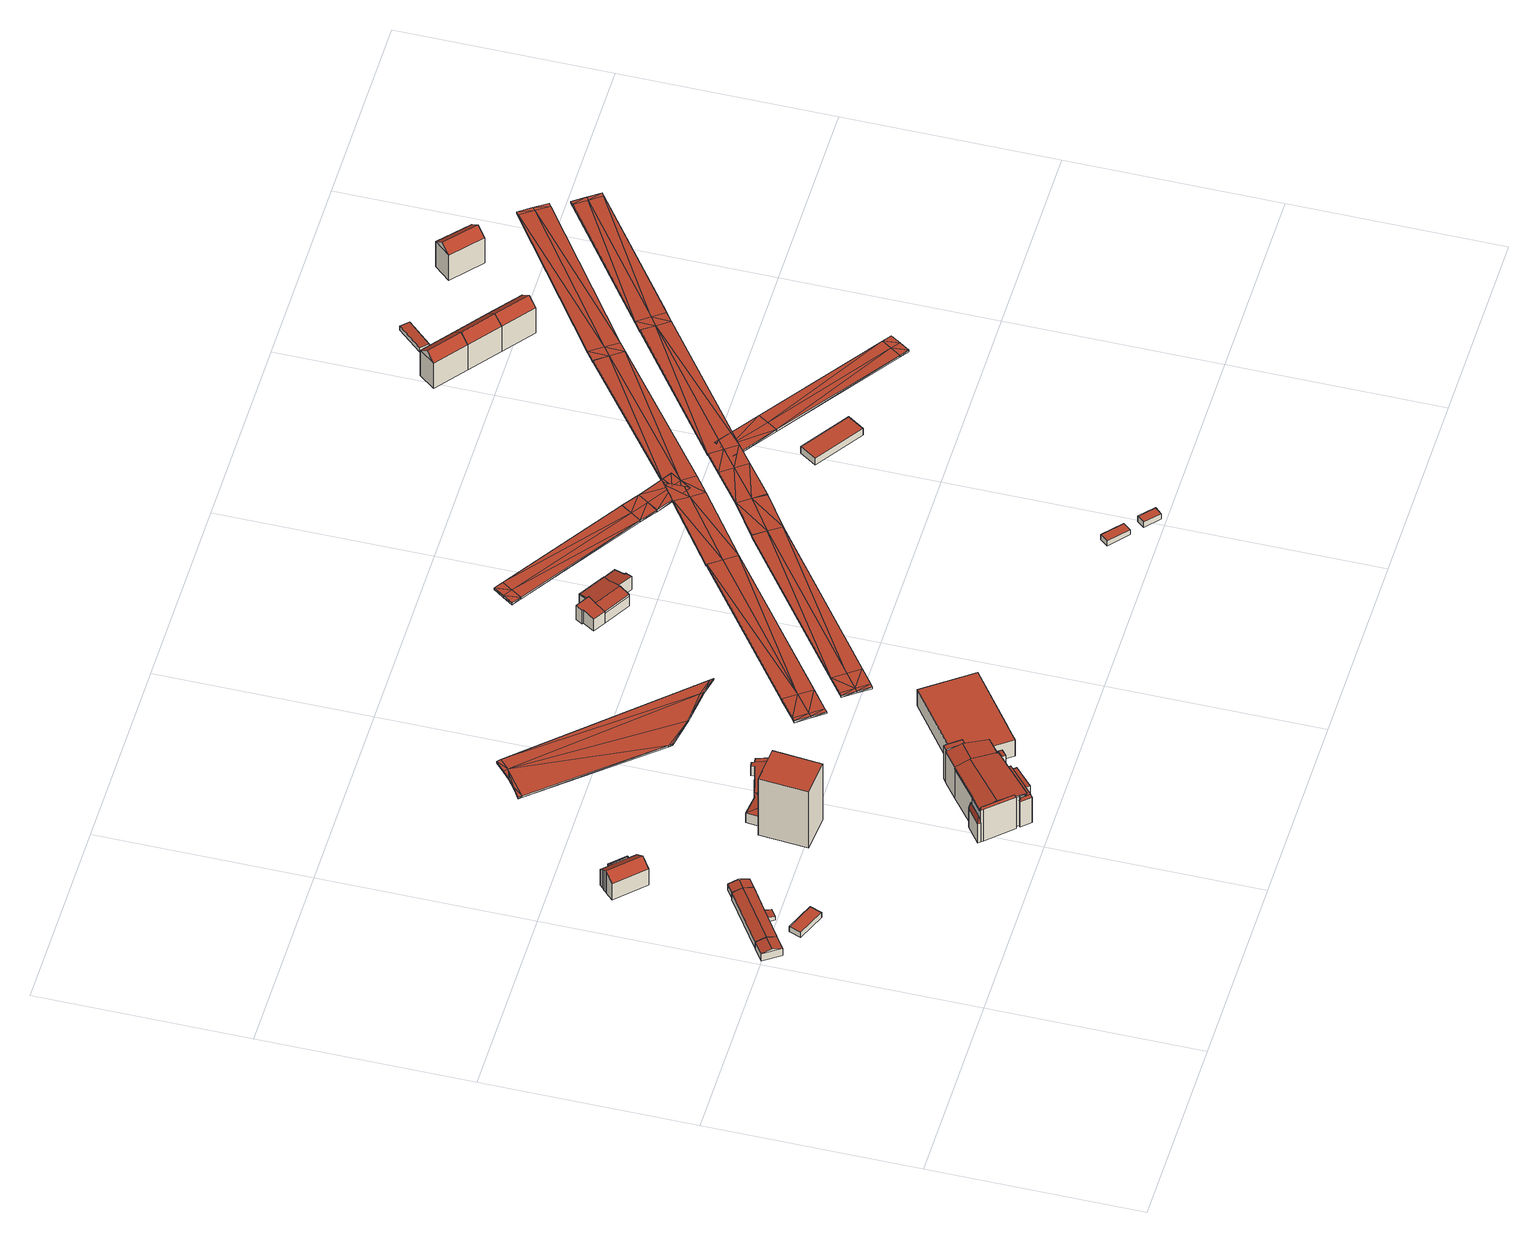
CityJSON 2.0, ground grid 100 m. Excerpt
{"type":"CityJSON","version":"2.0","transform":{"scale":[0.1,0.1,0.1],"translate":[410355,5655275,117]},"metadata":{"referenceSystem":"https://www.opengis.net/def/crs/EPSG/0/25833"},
"CityObjects":{
"building1":{"type":"Building","attributes":{"Dachtyp_tdc":"tdcGableRoof","Gemeindeschluessel":14612000,"Dachneigung":14.64,"QualitaetDacherkennung":82,"Geometrietyp2DReferenz":"3000","measuredHeight":5.59,"function":"31001_9998","roofType":"3100"},"geometry":[{"type":"Solid","lod":"2","boundaries":[[[[0,1,2,3]],[[1,4,5,2]],[[4,6,7,5]],[[6,0,3,7]],[[4,1,8]],[[0,6,9]],[[1,0,9,8]],[[6,4,8,9]],[[3,2,5,7]]]],"semantics":{"surfaces":[{"type":"WallSurface"},{"type":"RoofSurface"},{"type":"GroundSurface"}],"values":[[0,0,0,0,0,0,1,1,2]]}}]},
"building2":{"type":"Building","attributes":{"Dachtyp_tdc":"tdcPolyFlatRoof","Gemeindeschluessel":14612000,"Dachneigung":0,"QualitaetDacherkennung":87,"Geometrietyp2DReferenz":"3000","measuredHeight":3.08,"function":"31001_9998","roofType":"1000"},"geometry":[{"type":"Solid","lod":"2","boundaries":[[[[10,11,12,13]],[[11,14,15,12]],[[14,16,17,15]],[[16,10,13,17]],[[16,14,11,10]],[[13,12,15,17]]]],"semantics":{"surfaces":[{"type":"WallSurface"},{"type":"RoofSurface"},{"type":"GroundSurface"}],"values":[[0,0,0,0,1,2]]}}]},
"building3":{"type":"Building","attributes":{"Dachtyp_tdc":"tdcFreeFormRoof","Gemeindeschluessel":14612000,"Dachneigung":13.07,"QualitaetDacherkennung":86,"Geometrietyp2DReferenz":"3000","measuredHeight":5.37,"function":"31001_9998","roofType":"5000"},"geometry":[{"type":"Solid","lod":"2","boundaries":[[[[6,18,19,20]],[[18,21,22,19]],[[21,23,24,22]],[[23,25,26,24]],[[25,0,27,26]],[[0,6,20,27]],[[28,29,18,6]],[[23,21,29,28,0,25]],[[21,18,29]],[[6,0,28]],[[20,19,22,24,26,27]]]],"semantics":{"surfaces":[{"type":"WallSurface"},{"type":"RoofSurface"},{"type":"GroundSurface"}],"values":[[0,0,0,0,0,0,1,1,0,0,2]]}}]},
"building4":{"type":"Building","attributes":{"Dachtyp_tdc":"tdcPolyFlatRoof","Gemeindeschluessel":14612000,"Dachneigung":9.13,"QualitaetDacherkennung":72,"Geometrietyp2DReferenz":"3000","measuredHeight":2.85,"function":"31001_9998","roofType":"2100"},"geometry":[{"type":"Solid","lod":"2","boundaries":[[[[30,25,31,32]],[[25,23,33,31]],[[23,34,35,33]],[[34,30,32,35]],[[34,23,25,30]],[[32,31,33,35]]]],"semantics":{"surfaces":[{"type":"WallSurface"},{"type":"RoofSurface"},{"type":"GroundSurface"}],"values":[[0,0,0,0,1,2]]}}]},
"building5":{"type":"Building","attributes":{"Dachtyp_tdc":"tdcGableRoof","Gemeindeschluessel":14612000,"Dachneigung":14.94,"QualitaetDacherkennung":82,"Geometrietyp2DReferenz":"3000","measuredHeight":4.56,"function":"31001_9998","roofType":"3100"},"geometry":[{"type":"Solid","lod":"2","boundaries":[[[[18,36,37,38]],[[36,39,40,37]],[[39,41,42,40]],[[41,18,38,42]],[[39,36,43]],[[18,41,44]],[[36,18,44,43]],[[41,39,43,44]],[[38,37,40,42]]]],"semantics":{"surfaces":[{"type":"WallSurface"},{"type":"RoofSurface"},{"type":"GroundSurface"}],"values":[[0,0,0,0,0,0,1,1,2]]}}]},
"building6":{"type":"Building","attributes":{"Gemeindeschluessel":14612000,"Geometrietyp2DReferenz":"3000","function":"31001_9998","roofType":"9999"},"children":["building6-1","building6-2"]},
"building6-1":{"type":"BuildingPart","attributes":{"Dachtyp_tdc":"tdcGableRoof","Dachneigung":35.51,"QualitaetDacherkennung":67,"Geometrietyp2DReferenz":"3000","measuredHeight":13.73,"roofType":"3100"},"parents":["building6"],"geometry":[{"type":"MultiSurface","lod":"2","boundaries":[[[45,46,47,48]],[[46,49,50,47]],[[49,51,52,50]],[[51,53,54,52]],[[53,55,56,54]],[[55,57,58,56]],[[59,60,61,62]],[[60,63,64,61]],[[63,65,66,64]],[[65,67,68,66]],[[67,45,48,68]],[[63,60,59,57,55,53,51,49,46,45]],[[45,67,65,63]],[[48,47,50,52,54,56,58,62,61,64,66,68]]],"semantics":{"surfaces":[{"type":"WallSurface"},{"type":"RoofSurface"},{"type":"GroundSurface"}],"values":[0,0,0,0,0,0,0,0,0,0,0,1,1,2]}}]},
"building6-2":{"type":"BuildingPart","attributes":{"Dachtyp_tdc":"tdcPolyFlatRoof","Dachneigung":30.55,"QualitaetDacherkennung":34,"Geometrietyp2DReferenz":"3000","measuredHeight":10.61,"roofType":"2100"},"parents":["building6"],"geometry":[{"type":"MultiSurface","lod":"2","boundaries":[[[69,70,59,62,71]],[[72,73,56,58,57]],[[73,74,75,56]],[[74,69,71,75]],[[74,73,72,70,69]],[[71,62,58,56,75]]],"semantics":{"surfaces":[{"type":"WallSurface"},{"type":"RoofSurface"},{"type":"GroundSurface"}],"values":[0,0,0,0,1,2]}}]},
"building7":{"type":"Building","attributes":{"name":"Technische Universität Dresden","Gemeindeschluessel":14612000,"Geometrietyp2DReferenz":"3000","function":"31001_3023","roofType":"9999"},"children":["building7-1","building7-2","building7-3","building7-4","building7-5","building7-6","building7-7","building7-8","building7-9"]},
"building7-1":{"type":"BuildingPart","attributes":{"Dachtyp_tdc":"tdcFreeFormRoof","Dachneigung":79.06,"QualitaetDacherkennung":15,"Geometrietyp2DReferenz":"3000","measuredHeight":15.55,"roofType":"5000"},"parents":["building7"],"geometry":[{"type":"MultiSurface","lod":"2","boundaries":[[[76,77,78,79,80,81]],[[80,79,82]],[[81,80,82,83]],[[83,76,81]],[[77,76,83]],[[84,85,86,87,88]],[[82,79,85,84]],[[77,83,88,87]],[[83,82,84,88]]],"semantics":{"surfaces":[{"type":"RoofSurface"},{"type":"WallSurface"},{"type":"GroundSurface"}],"values":[0,0,0,0,1,2,1,1,1]}}]},
"building7-2":{"type":"BuildingPart","attributes":{"Dachtyp_tdc":"tdcPolyFlatRoof","Dachneigung":5.38,"QualitaetDacherkennung":65,"Geometrietyp2DReferenz":"3000","measuredHeight":19.22,"roofType":"2100"},"parents":["building7"],"geometry":[{"type":"MultiSurface","lod":"2","boundaries":[[[89,90,91,92,93,94]],[[95,96,97,98,99,100]],[[96,89,94,97]],[[96,95,90,89]],[[94,93,98,97]]],"semantics":{"surfaces":[{"type":"WallSurface"},{"type":"RoofSurface"},{"type":"GroundSurface"}],"values":[0,0,0,1,2]}}]},
"building7-3":{"type":"BuildingPart","attributes":{"Dachtyp_tdc":"tdcGableRoof","Dachneigung":10.38,"QualitaetDacherkennung":20,"Geometrietyp2DReferenz":"3000","measuredHeight":20.75,"roofType":"3100"},"parents":["building7"],"geometry":[{"type":"MultiSurface","lod":"2","boundaries":[[[101,102,103,104,105,106]],[[107,108,109,110,111,112]],[[102,101,113,114]],[[108,107,114,113,115]],[[106,105,110,109,116]]],"semantics":{"surfaces":[{"type":"WallSurface"},{"type":"RoofSurface"},{"type":"GroundSurface"}],"values":[0,0,1,1,2]}}]},
"building7-4":{"type":"BuildingPart","attributes":{"Dachtyp_tdc":"tdcPolyFlatRoof","Dachneigung":3.46,"QualitaetDacherkennung":37,"Geometrietyp2DReferenz":"3000","measuredHeight":16.51,"roofType":"2100"},"parents":["building7"],"geometry":[{"type":"MultiSurface","lod":"2","boundaries":[[[117,118,119]],[[117,120,121,122,118]],[[123,124,125,126]],[[124,127,128,125]],[[127,129,128]],[[124,123,130,120,117,127]],[[118,122,131,126,125,128]]],"semantics":{"surfaces":[{"type":"WallSurface"},{"type":"RoofSurface"},{"type":"GroundSurface"}],"values":[0,0,0,0,0,1,2]}}]},
"building7-5":{"type":"BuildingPart","attributes":{"Dachtyp_tdc":"tdcPolyFlatRoof","Dachneigung":5.29,"QualitaetDacherkennung":52,"Geometrietyp2DReferenz":"3000","measuredHeight":20.79,"roofType":"2100"},"parents":["building7"],"geometry":[{"type":"MultiSurface","lod":"2","boundaries":[[[132,133,134,116,135]],[[136,137,138,109,108]],[[137,139,140,138]],[[139,132,135,140]],[[139,137,136,115,133,132]],[[135,116,109,138,140]]],"semantics":{"surfaces":[{"type":"WallSurface"},{"type":"RoofSurface"},{"type":"GroundSurface"}],"values":[0,0,0,0,1,2]}}]},
"building7-6":{"type":"BuildingPart","attributes":{"Dachtyp_tdc":"tdcFreeFormRoof","Dachneigung":68.67,"QualitaetDacherkennung":14,"Geometrietyp2DReferenz":"3000","measuredHeight":20.92,"roofType":"5000"},"parents":["building7"],"geometry":[{"type":"MultiSurface","lod":"2","boundaries":[[[141,142,143,144]],[[142,145,77,87,143]],[[146,141,144,147,148,149]],[[150,145,151]],[[145,152,141,153,151]],[[153,141,146]],[[151,153,146,154,155,150]],[[142,152,145]],[[141,152,142]],[[144,143,87,86,147]]],"semantics":{"surfaces":[{"type":"WallSurface"},{"type":"RoofSurface"},{"type":"GroundSurface"}],"values":[0,0,0,1,1,1,1,0,0,2]}}]},
"building7-7":{"type":"BuildingPart","attributes":{"Dachtyp_tdc":"tdcPolyFlatRoof","Dachneigung":5.3,"QualitaetDacherkennung":45,"Geometrietyp2DReferenz":"3000","measuredHeight":15.74,"roofType":"2100"},"parents":["building7"],"geometry":[{"type":"MultiSurface","lod":"2","boundaries":[[[129,156,157,128]],[[156,158,159,157]],[[158,119,118,159]],[[119,158,156,129]],[[128,157,159,118]]],"semantics":{"surfaces":[{"type":"WallSurface"},{"type":"RoofSurface"},{"type":"GroundSurface"}],"values":[0,0,0,1,2]}}]},
"building7-8":{"type":"BuildingPart","attributes":{"Dachtyp_tdc":"tdcFreeFormRoof","Dachneigung":72.69,"QualitaetDacherkennung":30,"Geometrietyp2DReferenz":"3000","measuredHeight":17.44,"roofType":"5000"},"parents":["building7"],"geometry":[{"type":"MultiSurface","lod":"2","boundaries":[[[121,160,161,122]],[[160,162,163,161]],[[162,164,165,163]],[[166,164,162]],[[167,166,162,160]],[[167,160,121]],[[166,167,121,168,164]],[[122,161,163,165,131]]],"semantics":{"surfaces":[{"type":"WallSurface"},{"type":"RoofSurface"},{"type":"GroundSurface"}],"values":[0,0,0,1,1,1,1,2]}}]},
"building7-9":{"type":"BuildingPart","attributes":{"Dachtyp_tdc":"tdcGableRoof","Dachneigung":10.01,"QualitaetDacherkennung":13,"Geometrietyp2DReferenz":"3000","measuredHeight":20.58,"roofType":"3100"},"parents":["building7"],"geometry":[{"type":"MultiSurface","lod":"2","boundaries":[[[169,170,155,171,172,173,112]],[[174,169,112,111]],[[175,170,169,174]],[[176,177,149,148]],[[178,177,176]],[[104,103,100,99]],[[92,91,179,180]],[[180,179,178]],[[93,126,131,165,147,86,85,110,105,98]],[[92,180,123,126,93]],[[176,148,147,165,164]],[[174,111,110,85,79]],[[104,99,98,105]],[[179,91,100,103,181,172,171,154,149,177,178]]],"semantics":{"surfaces":[{"type":"RoofSurface"},{"type":"WallSurface"},{"type":"GroundSurface"}],"values":[0,1,1,1,1,1,1,1,2,1,1,1,1,0]}}]},
"building8":{"type":"Building","attributes":{"Gemeindeschluessel":14612000,"Geometrietyp2DReferenz":"3000","function":"31001_9998","roofType":"9999"},"children":["building8-1","building8-2","building8-3","building8-4"]},
"building8-1":{"type":"BuildingPart","attributes":{"Dachtyp_tdc":"tdcPolyFlatRoof","Dachneigung":4.67,"QualitaetDacherkennung":71,"Geometrietyp2DReferenz":"3000","measuredHeight":6.42,"roofType":"2100"},"parents":["building8"],"geometry":[{"type":"MultiSurface","lod":"2","boundaries":[[[182,183,184,185]],[[182,186,187,183]],[[186,188,189,187]],[[188,190,191,189]],[[192,193,194,195]],[[193,192,196,190,188,186,182,185,197,198,199]],[[184,183,187,189,191,195,194,200]]],"semantics":{"surfaces":[{"type":"WallSurface"},{"type":"RoofSurface"},{"type":"GroundSurface"}],"values":[0,0,0,0,0,1,2]}}]},
"building8-2":{"type":"BuildingPart","attributes":{"Dachtyp_tdc":"tdcFreeFormRoof","Dachneigung":10.03,"QualitaetDacherkennung":20,"Geometrietyp2DReferenz":"3000","measuredHeight":6.55,"roofType":"5000"},"parents":["building8"],"geometry":[{"type":"MultiSurface","lod":"2","boundaries":[[[201,185,184,202]],[[203,204,205,206]],[[204,201,202,205]],[[207,199,208,209]],[[208,197,185,201,204,210,209]],[[204,203,210]],[[203,207,209,210]],[[202,184,200,194,206,205]]],"semantics":{"surfaces":[{"type":"WallSurface"},{"type":"RoofSurface"},{"type":"GroundSurface"}],"values":[0,0,0,1,1,1,1,2]}}]},
"building8-3":{"type":"BuildingPart","attributes":{"Dachtyp_tdc":"tdcPolyFlatRoof","Dachneigung":4.93,"QualitaetDacherkennung":77,"Geometrietyp2DReferenz":"3000","measuredHeight":6.43,"roofType":"2100"},"parents":["building8"],"geometry":[{"type":"MultiSurface","lod":"2","boundaries":[[[211,212,213,214]],[[212,192,195,213]],[[190,211,214,191]],[[190,196,192,212,211]],[[214,213,195,191]]],"semantics":{"surfaces":[{"type":"WallSurface"},{"type":"RoofSurface"},{"type":"GroundSurface"}],"values":[0,0,0,1,2]}}]},
"building8-4":{"type":"BuildingPart","attributes":{"Dachtyp_tdc":"tdcPolyFlatRoof","Dachneigung":0,"QualitaetDacherkennung":41,"Geometrietyp2DReferenz":"3000","measuredHeight":34.92,"roofType":"1000"},"parents":["building8"],"geometry":[{"type":"MultiSurface","lod":"2","boundaries":[[[215,216,217,218]],[[216,219,220,217]],[[219,221,203,206,220]],[[222,194,207]],[[222,215,218,194]],[[222,221,219,216,215]],[[218,217,220,206,194]]],"semantics":{"surfaces":[{"type":"WallSurface"},{"type":"RoofSurface"},{"type":"GroundSurface"}],"values":[0,0,0,0,0,1,2]}}]},
"building9":{"type":"Building","attributes":{"Dachtyp_tdc":"tdcPolyFlatRoof","Gemeindeschluessel":14612000,"Dachneigung":0,"QualitaetDacherkennung":62,"Geometrietyp2DReferenz":"3000","measuredHeight":10.16,"function":"31001_9998","roofType":"1000"},"geometry":[{"type":"Solid","lod":"2","boundaries":[[[[223,224,225,226]],[[224,227,228,225]],[[227,229,230,228]],[[229,231,232,230]],[[231,233,234,232]],[[233,235,236,234]],[[235,223,226,236]],[[235,233,231,229,227,224,223]],[[226,225,228,230,232,234,236]]]],"semantics":{"surfaces":[{"type":"WallSurface"},{"type":"RoofSurface"},{"type":"GroundSurface"}],"values":[[0,0,0,0,0,0,0,1,2]]}}]},
"building10":{"type":"Building","attributes":{"Erfassungsdatum_Objekt":"2021-04-21","BodenHoehe":117.53,"gemHoehe":0,"BauwerkHoehe":1,"Gemeindeschluessel":"14612000","Geometrietyp2DReferenz":"3000","measuredHeight":1,"function":"53001_1800"},"geometry":[{"type":"MultiSurface","lod":"2","boundaries":[[[237,238,239]],[[239,238,240]],[[238,241,240]],[[240,241,242]],[[241,243,242]],[[242,243,244]],[[245,238,237]],[[246,247,248]],[[248,249,238]],[[248,238,246]],[[246,238,245]],[[238,249,250]],[[238,250,241]],[[250,249,251]],[[243,241,250]],[[245,252,253]],[[237,239,254]],[[237,254,252]],[[239,240,255]],[[239,255,254]],[[240,242,256]],[[240,256,255]],[[242,244,257]],[[242,257,256]],[[244,243,258]],[[244,258,257]],[[243,250,259]],[[243,259,258]],[[250,251,260]],[[250,260,259]],[[251,249,261]],[[251,261,260]],[[249,248,262]],[[249,262,261]],[[248,247,263]],[[248,263,262]],[[247,246,264]],[[247,264,263]],[[246,245,253]],[[246,253,264]],[[245,237,252]],[[254,265,252]],[[255,265,254]],[[255,266,265]],[[256,266,255]],[[256,258,266]],[[257,258,256]],[[252,265,253]],[[262,263,264]],[[265,261,262]],[[264,265,262]],[[253,265,264]],[[259,261,265]],[[266,259,265]],[[260,261,259]],[[259,266,258]]],"semantics":{"surfaces":[{"type":"RoofSurface"},{"type":"WallSurface"},{"type":"GroundSurface"}],"values":[0,0,0,0,0,0,0,0,0,0,0,0,0,0,0,1,1,1,1,1,1,1,1,1,1,1,1,1,1,1,1,1,1,1,1,1,1,1,1,1,1,2,2,2,2,2,2,2,2,2,2,2,2,2,2,2]}}]},
"building11":{"type":"Building","attributes":{"Gemeindeschluessel":14612000,"Geometrietyp2DReferenz":"3000","function":"31001_2000","roofType":"9999"},"children":["building11-1","building11-2","building11-3"]},
"building11-1":{"type":"BuildingPart","attributes":{"Dachtyp_tdc":"tdcPolyFlatRoof","Dachneigung":15.45,"QualitaetDacherkennung":54,"Geometrietyp2DReferenz":"3000","measuredHeight":8.23,"roofType":"2100"},"parents":["building11"],"geometry":[{"type":"MultiSurface","lod":"2","boundaries":[[[267,268,269,270]],[[268,271,272,269]],[[271,273,274,272]],[[273,275,276,274]],[[275,277,278,279,280,276]],[[277,275,273,271,268,267,281,282]],[[270,269,272,274,276,280]]],"semantics":{"surfaces":[{"type":"WallSurface"},{"type":"RoofSurface"},{"type":"GroundSurface"}],"values":[0,0,0,0,0,1,2]}}]},
"building11-2":{"type":"BuildingPart","attributes":{"Dachtyp_tdc":"tdcGableRoof","Dachneigung":12.56,"QualitaetDacherkennung":64,"Geometrietyp2DReferenz":"3000","measuredHeight":8.09,"roofType":"3100"},"parents":["building11"],"geometry":[{"type":"MultiSurface","lod":"2","boundaries":[[[279,278,283,284,285]],[[286,287,288]],[[270,280,289,290,291,292]],[[279,285,289,280]],[[285,293,290,289]],[[286,288,292,291]],[[288,294,267,270,292]],[[288,287,295,296,283,278,282,294]],[[284,283,296,297,298]],[[285,284,298,293]]],"semantics":{"surfaces":[{"type":"WallSurface"},{"type":"GroundSurface"},{"type":"RoofSurface"}],"values":[0,0,1,0,0,0,0,2,2,0]}}]},
"building11-3":{"type":"BuildingPart","attributes":{"Dachtyp_tdc":"tdcPolyFlatRoof","Dachneigung":9.15,"QualitaetDacherkennung":64,"Geometrietyp2DReferenz":"3000","measuredHeight":8.69,"roofType":"2100"},"parents":["building11"],"geometry":[{"type":"MultiSurface","lod":"2","boundaries":[[[299,300,290,293,298]],[[299,301,302,300]],[[301,303,304,302]],[[303,305,306,304]],[[305,307,287,286,291,306]],[[307,305,303,301,299,298,297,295]],[[290,300,302,304,306,291]]],"semantics":{"surfaces":[{"type":"WallSurface"},{"type":"RoofSurface"},{"type":"GroundSurface"}],"values":[0,0,0,0,0,1,2]}}]},
"building12":{"type":"Building","attributes":{"Dachtyp_tdc":"tdcPolyFlatRoof","Gemeindeschluessel":14612000,"Dachneigung":0,"QualitaetDacherkennung":87,"Geometrietyp2DReferenz":"3000","measuredHeight":2.93,"function":"31001_9998","roofType":"1000"},"geometry":[{"type":"Solid","lod":"2","boundaries":[[[[308,309,310,311]],[[309,312,313,310]],[[312,314,315,313]],[[314,308,311,315]],[[314,312,309,308]],[[311,310,313,315]]]],"semantics":{"surfaces":[{"type":"WallSurface"},{"type":"RoofSurface"},{"type":"GroundSurface"}],"values":[[0,0,0,0,1,2]]}}]},
"building13":{"type":"Building","attributes":{"Erfassungsdatum_Objekt":"2021-04-21","BodenHoehe":120.6,"gemHoehe":0,"BauwerkHoehe":1,"Breite":12,"Gemeindeschluessel":"14612000","Geometrietyp2DReferenz":"3000","measuredHeight":1,"function":"53001_1800"},"geometry":[{"type":"MultiSurface","lod":"2","boundaries":[[[316,317,318]],[[318,317,319]],[[317,320,319]],[[319,320,321]],[[321,320,322]],[[320,323,324]],[[320,324,325]],[[320,325,322]],[[323,326,324]],[[324,326,327]],[[326,328,329]],[[326,329,327]],[[330,331,316]],[[316,331,317]],[[331,332,317]],[[317,332,320]],[[332,333,323]],[[332,323,320]],[[323,333,334]],[[334,335,323]],[[323,335,326]],[[326,335,336]],[[336,337,328]],[[336,328,326]],[[316,318,338]],[[316,338,339]],[[318,319,340]],[[318,340,338]],[[319,321,341]],[[319,341,340]],[[321,322,342]],[[321,342,341]],[[322,325,343]],[[322,343,342]],[[325,324,344]],[[325,344,343]],[[324,327,345]],[[324,345,344]],[[327,329,346]],[[327,346,345]],[[329,328,347]],[[329,347,346]],[[328,337,348]],[[328,348,347]],[[337,336,349]],[[337,349,348]],[[336,335,350]],[[336,350,349]],[[335,334,351]],[[335,351,350]],[[334,333,352]],[[334,352,351]],[[333,332,353]],[[333,353,352]],[[332,331,354]],[[332,354,353]],[[331,330,355]],[[331,355,354]],[[330,316,339]],[[330,339,355]],[[338,356,339]],[[340,356,338]],[[340,357,356]],[[341,357,340]],[[342,357,341]],[[344,358,357]],[[343,344,357]],[[342,343,357]],[[344,359,358]],[[345,359,344]],[[346,347,359]],[[345,346,359]],[[339,354,355]],[[356,354,339]],[[356,353,354]],[[357,353,356]],[[358,352,353]],[[357,358,353]],[[351,352,358]],[[358,350,351]],[[359,350,358]],[[349,350,359]],[[347,348,349]],[[359,347,349]]],"semantics":{"surfaces":[{"type":"RoofSurface"},{"type":"WallSurface"},{"type":"GroundSurface"}],"values":[0,0,0,0,0,0,0,0,0,0,0,0,0,0,0,0,0,0,0,0,0,0,0,0,1,1,1,1,1,1,1,1,1,1,1,1,1,1,1,1,1,1,1,1,1,1,1,1,1,1,1,1,1,1,1,1,1,1,1,1,2,2,2,2,2,2,2,2,2,2,2,2,2,2,2,2,2,2,2,2,2,2,2,2]}}]},
"building14":{"type":"Building","attributes":{"Dachtyp_tdc":"tdcPolyFlatRoof","Gemeindeschluessel":14612000,"Dachneigung":0,"QualitaetDacherkennung":83,"Geometrietyp2DReferenz":"3000","measuredHeight":3.2,"function":"31001_9998","roofType":"1000"},"geometry":[{"type":"Solid","lod":"2","boundaries":[[[[360,361,362,363]],[[361,364,365,362]],[[364,366,367,365]],[[366,360,363,367]],[[366,364,361,360]],[[363,362,365,367]]]],"semantics":{"surfaces":[{"type":"WallSurface"},{"type":"RoofSurface"},{"type":"GroundSurface"}],"values":[[0,0,0,0,1,2]]}}]},
"building15":{"type":"Building","attributes":{"Erfassungsdatum_Objekt":"2021-04-21","BodenHoehe":119.46,"gemHoehe":0,"BauwerkHoehe":1,"Breite":15,"Gemeindeschluessel":"14612000","Geometrietyp2DReferenz":"3000","measuredHeight":1,"function":"53001_1800"},"geometry":[{"type":"MultiSurface","lod":"2","boundaries":[[[368,369,370]],[[368,370,371]],[[371,370,372]],[[371,372,373]],[[373,372,374]],[[374,372,375]],[[375,372,376]],[[375,376,377]],[[377,376,378]],[[378,376,379]],[[378,379,380]],[[380,379,328]],[[380,328,381]],[[380,381,382]],[[382,381,383]],[[383,381,384]],[[384,381,385]],[[385,381,386]],[[385,386,387]],[[387,386,388]],[[388,386,389]],[[388,389,390]],[[390,389,391]],[[369,392,393]],[[369,393,370]],[[370,393,394]],[[370,394,372]],[[372,394,395]],[[372,395,376]],[[376,395,379]],[[379,395,396]],[[379,396,397]],[[379,397,328]],[[328,397,398]],[[328,398,399]],[[328,399,400]],[[328,400,401]],[[328,401,381]],[[381,401,386]],[[386,401,402]],[[386,402,389]],[[389,402,403]],[[389,403,391]],[[391,403,404]],[[369,368,405]],[[369,405,406]],[[368,371,407]],[[368,407,405]],[[371,373,408]],[[371,408,407]],[[373,409,408]],[[374,375,410]],[[374,410,409]],[[375,377,411]],[[375,411,410]],[[377,378,412]],[[377,412,411]],[[378,380,413]],[[378,413,412]],[[380,382,414]],[[380,414,413]],[[382,383,415]],[[382,415,414]],[[383,384,416]],[[373,374,409]],[[383,416,415]],[[384,385,417]],[[384,417,416]],[[385,387,418]],[[385,418,417]],[[387,388,419]],[[387,419,418]],[[388,390,420]],[[388,420,419]],[[390,391,421]],[[390,421,420]],[[391,404,422]],[[391,422,421]],[[404,403,423]],[[404,423,422]],[[403,402,424]],[[403,424,423]],[[402,401,425]],[[402,425,424]],[[401,400,426]],[[401,426,425]],[[400,399,427]],[[400,427,426]],[[399,398,428]],[[399,428,427]],[[398,397,429]],[[398,429,428]],[[397,396,430]],[[397,430,429]],[[396,395,431]],[[396,431,430]],[[395,394,432]],[[395,432,431]],[[394,393,433]],[[394,433,432]],[[393,392,434]],[[393,434,433]],[[392,369,406]],[[392,406,434]],[[435,406,405]],[[407,435,405]],[[436,435,407]],[[408,436,407]],[[409,436,408]],[[410,436,409]],[[437,436,410]],[[411,437,410]],[[412,437,411]],[[438,437,412]],[[413,438,412]],[[347,438,413]],[[439,347,413]],[[414,439,413]],[[415,439,414]],[[416,439,415]],[[417,439,416]],[[440,439,417]],[[418,440,417]],[[419,440,418]],[[441,440,419]],[[420,441,419]],[[421,441,420]],[[433,434,406]],[[435,433,406]],[[432,433,435]],[[436,432,435]],[[431,432,436]],[[437,431,436]],[[438,431,437]],[[430,431,438]],[[429,430,438]],[[347,429,438]],[[428,429,347]],[[427,428,347]],[[426,427,347]],[[425,426,347]],[[439,425,347]],[[440,425,439]],[[424,425,440]],[[441,424,440]],[[423,424,441]],[[421,423,441]],[[422,423,421]]],"semantics":{"surfaces":[{"type":"RoofSurface"},{"type":"WallSurface"},{"type":"GroundSurface"}],"values":[0,0,0,0,0,0,0,0,0,0,0,0,0,0,0,0,0,0,0,0,0,0,0,0,0,0,0,0,0,0,0,0,0,0,0,0,0,0,0,0,0,0,0,0,1,1,1,1,1,1,1,1,1,1,1,1,1,1,1,1,1,1,1,1,1,1,1,1,1,1,1,1,1,1,1,1,1,1,1,1,1,1,1,1,1,1,1,1,1,1,1,1,1,1,1,1,1,1,1,1,1,1,1,1,2,2,2,2,2,2,2,2,2,2,2,2,2,2,2,2,2,2,2,2,2,2,2,2,2,2,2,2,2,2,2,2,2,2,2,2,2,2,2,2,2,2,2,2]}}]},
"building16":{"type":"Building","attributes":{"Erfassungsdatum_Objekt":"2021-04-21","BodenHoehe":119.46,"gemHoehe":0,"BauwerkHoehe":1,"Breite":14.5,"Gemeindeschluessel":"14612000","Geometrietyp2DReferenz":"3000","measuredHeight":1,"function":"53001_1800"},"geometry":[{"type":"MultiSurface","lod":"2","boundaries":[[[442,443,444]],[[442,444,445]],[[445,444,446]],[[446,444,447]],[[446,447,448]],[[446,448,449]],[[449,448,450]],[[450,448,451]],[[451,448,452]],[[452,448,453]],[[452,453,454]],[[452,454,455]],[[455,454,456]],[[455,456,457]],[[457,456,458]],[[458,456,459]],[[458,459,460]],[[460,459,461]],[[461,459,462]],[[462,459,463]],[[462,463,464]],[[462,464,465]],[[465,464,466]],[[465,466,467]],[[443,468,469]],[[443,469,444]],[[444,469,470]],[[444,470,447]],[[447,470,471]],[[447,471,448]],[[448,471,453]],[[453,471,472]],[[453,472,473]],[[453,473,474]],[[453,474,475]],[[453,475,454]],[[454,475,476]],[[454,476,456]],[[456,476,459]],[[459,476,477]],[[459,477,463]],[[463,477,478]],[[463,478,479]],[[463,479,464]],[[464,479,480]],[[464,480,466]],[[443,442,481]],[[443,481,482]],[[442,445,483]],[[442,483,481]],[[445,446,484]],[[445,484,483]],[[446,449,485]],[[446,485,484]],[[449,450,486]],[[450,451,487]],[[450,487,486]],[[451,452,488]],[[451,488,487]],[[452,455,489]],[[452,489,488]],[[455,457,490]],[[455,490,489]],[[457,458,491]],[[457,491,490]],[[458,460,492]],[[458,492,491]],[[460,461,493]],[[460,493,492]],[[461,462,494]],[[461,494,493]],[[462,465,495]],[[449,486,485]],[[462,495,494]],[[465,467,496]],[[465,496,495]],[[467,466,497]],[[467,497,496]],[[466,480,498]],[[466,498,497]],[[480,479,499]],[[480,499,498]],[[479,478,500]],[[479,500,499]],[[478,477,501]],[[478,501,500]],[[477,476,502]],[[477,502,501]],[[476,475,503]],[[476,503,502]],[[475,474,504]],[[475,504,503]],[[474,473,505]],[[474,505,504]],[[473,472,506]],[[473,506,505]],[[472,471,507]],[[472,507,506]],[[471,470,508]],[[471,508,507]],[[470,469,509]],[[470,509,508]],[[469,468,510]],[[469,510,509]],[[468,443,482]],[[468,482,510]],[[487,511,486]],[[488,511,487]],[[512,511,488]],[[513,512,488]],[[489,513,488]],[[514,513,489]],[[490,514,489]],[[491,514,490]],[[515,514,491]],[[492,515,491]],[[493,515,492]],[[494,515,493]],[[516,515,494]],[[517,516,494]],[[495,517,494]],[[497,517,495]],[[496,497,495]],[[509,510,482]],[[518,509,482]],[[508,509,518]],[[519,508,518]],[[507,508,519]],[[511,507,519]],[[512,507,511]],[[506,507,512]],[[505,506,512]],[[504,505,512]],[[503,504,512]],[[513,503,512]],[[502,503,513]],[[514,502,513]],[[515,502,514]],[[501,502,515]],[[516,501,515]],[[500,501,516]],[[499,500,516]],[[517,499,516]],[[498,499,517]],[[497,498,517]],[[518,482,481]],[[483,518,481]],[[484,518,483]],[[519,518,484]],[[511,519,484]],[[485,511,484]],[[486,511,485]]],"semantics":{"surfaces":[{"type":"RoofSurface"},{"type":"WallSurface"},{"type":"GroundSurface"}],"values":[0,0,0,0,0,0,0,0,0,0,0,0,0,0,0,0,0,0,0,0,0,0,0,0,0,0,0,0,0,0,0,0,0,0,0,0,0,0,0,0,0,0,0,0,0,0,1,1,1,1,1,1,1,1,1,1,1,1,1,1,1,1,1,1,1,1,1,1,1,1,1,1,1,1,1,1,1,1,1,1,1,1,1,1,1,1,1,1,1,1,1,1,1,1,1,1,1,1,1,1,1,1,1,1,1,1,2,2,2,2,2,2,2,2,2,2,2,2,2,2,2,2,2,2,2,2,2,2,2,2,2,2,2,2,2,2,2,2,2,2,2,2,2,2,2,2,2,2,2,2,2,2]}}]},
"building17":{"type":"Building","attributes":{"Dachtyp_tdc":"tdcPolyFlatRoof","Gemeindeschluessel":14612000,"Dachneigung":0,"QualitaetDacherkennung":93,"Geometrietyp2DReferenz":"3000","measuredHeight":4.09,"function":"31001_9998","roofType":"1000"},"geometry":[{"type":"Solid","lod":"2","boundaries":[[[[520,521,522,523]],[[521,524,525,522]],[[524,526,527,525]],[[526,520,523,527]],[[526,524,521,520]],[[523,522,525,527]]]],"semantics":{"surfaces":[{"type":"WallSurface"},{"type":"RoofSurface"},{"type":"GroundSurface"}],"values":[[0,0,0,0,1,2]]}}]},
"building18":{"type":"Building","attributes":{"Erfassungsdatum_Objekt":"2021-04-21","BodenHoehe":120.4,"gemHoehe":0,"BauwerkHoehe":1,"Breite":11.5,"Gemeindeschluessel":"14612000","Geometrietyp2DReferenz":"3000","measuredHeight":1,"function":"53001_1800"},"geometry":[{"type":"MultiSurface","lod":"2","boundaries":[[[528,529,530]],[[530,529,531]],[[532,528,530]],[[532,530,533]],[[534,532,535]],[[535,532,533]],[[536,534,456]],[[456,534,535]],[[530,531,537]],[[537,531,538]],[[533,530,537]],[[533,537,539]],[[535,533,539]],[[535,539,540]],[[456,535,541]],[[541,535,540]],[[538,542,543]],[[531,529,544]],[[531,544,542]],[[529,528,545]],[[529,545,544]],[[528,532,546]],[[528,546,545]],[[532,534,547]],[[532,547,546]],[[534,536,548]],[[534,548,547]],[[536,514,548]],[[456,541,549]],[[456,549,514]],[[541,540,550]],[[541,550,549]],[[540,539,551]],[[540,551,550]],[[539,537,552]],[[539,552,551]],[[537,538,543]],[[537,543,552]],[[538,531,542]],[[536,456,514]],[[553,544,545]],[[542,544,553]],[[553,545,546]],[[554,553,546]],[[555,546,547]],[[554,546,555]],[[514,547,548]],[[555,547,514]],[[552,542,553]],[[543,542,552]],[[552,553,554]],[[551,552,554]],[[551,554,555]],[[550,551,555]],[[549,555,514]],[[550,555,549]]],"semantics":{"surfaces":[{"type":"RoofSurface"},{"type":"WallSurface"},{"type":"GroundSurface"}],"values":[0,0,0,0,0,0,0,0,0,0,0,0,0,0,0,0,1,1,1,1,1,1,1,1,1,1,1,1,1,1,1,1,1,1,1,1,1,1,1,1,2,2,2,2,2,2,2,2,2,2,2,2,2,2,2,2]}}]},
"building19":{"type":"Building","attributes":{"Dachtyp_tdc":"tdcGableRoof","Gemeindeschluessel":14612000,"Dachneigung":37.17,"QualitaetDacherkennung":77,"Geometrietyp2DReferenz":"3000","measuredHeight":19.49,"function":"31001_9998","roofType":"3100"},"geometry":[{"type":"Solid","lod":"2","boundaries":[[[[556,557,558,559]],[[557,560,561,558]],[[560,562,563,561]],[[562,556,559,563]],[[560,557,564]],[[556,562,565]],[[557,556,565,564]],[[562,560,564,565]],[[559,558,561,563]]]],"semantics":{"surfaces":[{"type":"WallSurface"},{"type":"RoofSurface"},{"type":"GroundSurface"}],"values":[[0,0,0,0,0,0,1,1,2]]}}]},
"building20":{"type":"Building","attributes":{"Dachtyp_tdc":"tdcGableRoof","Gemeindeschluessel":14612000,"Dachneigung":37.64,"QualitaetDacherkennung":75,"Geometrietyp2DReferenz":"3000","measuredHeight":19.51,"function":"31001_9998","roofType":"3100"},"geometry":[{"type":"Solid","lod":"2","boundaries":[[[[562,566,567,563]],[[566,568,569,567]],[[568,556,559,569]],[[556,562,563,559]],[[568,566,570]],[[562,556,565]],[[566,562,565,570]],[[556,568,570,565]],[[563,567,569,559]]]],"semantics":{"surfaces":[{"type":"WallSurface"},{"type":"RoofSurface"},{"type":"GroundSurface"}],"values":[[0,0,0,0,0,0,1,1,2]]}}]},
"building21":{"type":"Building","attributes":{"Dachtyp_tdc":"tdcPolyFlatRoof","Gemeindeschluessel":14612000,"Dachneigung":2.93,"QualitaetDacherkennung":71,"Geometrietyp2DReferenz":"3000","measuredHeight":2.4,"function":"31001_2463","roofType":"2100"},"geometry":[{"type":"Solid","lod":"2","boundaries":[[[[571,572,573,574]],[[572,575,576,573]],[[575,577,578,576]],[[577,571,574,578]],[[577,575,572,571]],[[574,573,576,578]]]],"semantics":{"surfaces":[{"type":"WallSurface"},{"type":"RoofSurface"},{"type":"GroundSurface"}],"values":[[0,0,0,0,1,2]]}}]},
"building22":{"type":"Building","attributes":{"Dachtyp_tdc":"tdcGableRoof","Gemeindeschluessel":14612000,"Dachneigung":37.49,"QualitaetDacherkennung":73,"Geometrietyp2DReferenz":"3000","measuredHeight":19.52,"function":"31001_9998","roofType":"3100"},"geometry":[{"type":"Solid","lod":"2","boundaries":[[[[579,568,569,580]],[[568,566,567,569]],[[566,581,582,567]],[[581,579,580,582]],[[566,568,570]],[[579,581,583]],[[568,579,583,570]],[[581,566,570,583]],[[580,569,567,582]]]],"semantics":{"surfaces":[{"type":"WallSurface"},{"type":"RoofSurface"},{"type":"GroundSurface"}],"values":[[0,0,0,0,0,0,1,1,2]]}}]},
"building23":{"type":"Building","attributes":{"Dachtyp_tdc":"tdcGableRoof","Gemeindeschluessel":14612000,"Dachneigung":37.47,"QualitaetDacherkennung":71,"Geometrietyp2DReferenz":"3000","measuredHeight":19.48,"function":"31001_9998","roofType":"3100"},"geometry":[{"type":"Solid","lod":"2","boundaries":[[[[584,585,586,587]],[[585,588,589,586]],[[588,590,591,589]],[[590,584,587,591]],[[588,585,592]],[[584,590,593]],[[585,584,593,592]],[[590,588,592,593]],[[587,586,589,591]]]],"semantics":{"surfaces":[{"type":"WallSurface"},{"type":"RoofSurface"},{"type":"GroundSurface"}],"values":[[0,0,0,0,0,0,1,1,2]]}}]}
},
"vertices":[
[123,961,72],[59,918,72],[59,918,28],[123,961,28],[4,999,71],[4,999,28],[68,1042,71],[68,1042,28],[32,958,84],[96,1001,84],
[324,866,82],[302,809,82],[302,809,51],[324,866,51],[162,864,82],[162,864,51],[184,921,82],[184,921,51],
[327,1218,71],[327,1218,29],[68,1042,29],[383,1134,71],[383,1134,29],[262,1054,71],[262,1054,29],[224,1028,71],[224,1028,29],[123,961,29],[96,1001,83],[355,1176,83],
[243,1000,65],[224,1028,42],[243,1000,42],[262,1054,42],[281,1026,65],[281,1026,42],
[372,1248,71],[372,1248,38],[327,1218,38],[428,1165,70],[428,1165,38],[383,1134,70],[383,1134,38],[400,1207,84],[355,1176,84],
[235,1754,153],[236,1755,152],[236,1755,16],[235,1754,16],[247,1766,141],[247,1766,16],[259,1778,129],[259,1778,16],[273,1791,115],[273,1791,16],[302,1762,115],[302,1762,16],[302,1761,115],[302,1761,16],[371,1692,115],[400,1662,115],[400,1662,16],[371,1692,16],[362,1625,153],[362,1625,16],[327,1590,117],[327,1590,16],[200,1719,117],[200,1719,16],
[378,1700,116],[371,1692,122],[378,1700,16],[302,1761,122],[302,1762,122],[310,1769,116],[310,1769,16],
[879,251,213],[879,251,212],[888,258,212],[960,315,212],[950,316,250],[880,261,250],[951,326,212],[869,262,212],[951,326,95],[960,315,95],[888,258,95],[879,251,95],[869,262,95],
[1232,235,285],[1220,248,287],[1220,248,276],[1220,248,275],[1220,248,95],[1232,235,95],[1246,273,287],[1259,259,285],[1259,259,95],[1246,273,95],[1246,273,275],[1246,273,276],
[1310,330,280],[1242,277,280],[1242,277,278],[1242,277,275],[1242,277,95],[1310,330,95],[1105,429,287],[1184,491,287],[1184,491,95],[1105,429,95],[1105,429,275],[1105,429,286],[1234,428,303],[1159,369,303],[1228,435,301],[1239,421,95],
[1097,112,260],[1097,112,95],[1097,112,252],[1056,75,260],[1056,75,252],[1056,75,95],[1187,218,259],[1199,205,260],[1199,205,95],[1187,218,95],[1190,196,260],[1190,196,95],[1190,196,252],[1044,88,259],[1044,88,95],
[1258,436,303],[1239,421,301],[1239,421,284],[1258,436,95],[1184,491,301],[1203,506,303],[1203,506,95],[1211,496,303],[1211,496,95],
[995,124,289],[888,241,289],[888,241,95],[995,124,95],[879,251,289],[1003,132,289],[1003,132,95],[1003,132,275],[1003,132,285],[888,258,289],[887,250,303],[888,241,290],[995,133,304],[989,148,289],[904,240,289],
[1206,178,250],[1206,178,95],[1114,94,250],[1114,94,95],
[1048,68,252],[1048,68,95],[1009,110,252],[1009,110,95],[1017,117,252],[1017,117,95],[1017,110,269],[1048,75,269],[1044,88,252],
[960,315,285],[888,258,284],[944,197,301],[1154,375,301],[1107,427,287],[960,315,275],[888,258,275],[1017,117,275],[1017,117,282],[1044,88,275],[1187,218,276],[1187,218,275],[1232,289,280],
[1051,1309,107],[1051,1309,50],[898,1270,50],[898,1270,107],[1047,1326,106],[1047,1326,50],[1071,1332,106],[1071,1332,50],[1076,1316,107],[1076,1316,50],[1095,1239,114],[891,1186,114],[891,1186,50],[1095,1239,50],[1086,1277,111],[898,1264,108],[898,1259,108],[897,1254,109],[898,1259,50],
[870,1262,109],[870,1262,50],[760,1198,109],[768,1273,109],[768,1273,50],[760,1198,50],[891,1186,109],[898,1259,109],[857,1226,115],[801,1232,115],
[1097,1321,107],[1117,1245,114],[1117,1245,50],[1097,1321,50],
[870,956,399],[690,972,399],[690,972,50],[870,956,50],[711,1203,399],[711,1203,50],[760,1198,399],[891,1186,399],
[1262,472,179],[1612,734,179],[1612,734,78],[1262,472,78],[1780,508,179],[1780,508,78],[1518,313,179],[1518,313,78],[1478,283,179],[1478,283,78],[1455,266,179],[1455,266,78],[1430,247,179],[1430,247,78],
[828,2373,15],[842,2359,15],[875,2417,15],[889,2403,15],[1494,1675,15],[1585,1656,15],[1507,1661,15],[1599,1642,15],[793,2342,15],[740,2302,15],[689,2271,15],[702,2257,15],[1161,1725,15],[1323,1684,15],[1174,1710,15],[828,2373,5],[793,2342,5],[875,2417,5],[889,2403,5],[1585,1656,5],[1599,1642,5],[1507,1661,5],[1323,1684,5],[1174,1710,5],[1161,1725,5],[702,2257,5],[689,2271,5],[740,2302,5],[842,2359,5],[1494,1675,5],
[2009,2245,70],[2067,2210,70],[2067,2210,14],[2009,2245,14],[2037,2159,86],[2037,2159,14],[2044,2156,86],[2044,2156,14],[2024,2123,96],[2024,2123,14],[1959,2162,96],[1959,2162,93],[1959,2162,72],[1959,2162,14],[2004,2238,72],[1987,2209,81],
[1955,2156,95],[1926,2107,84],[1926,2107,72],[1853,2270,72],[1853,2270,85],[1883,2320,72],[1926,2107,14],[1800,2182,14],[1853,2270,14],[1883,2320,14],[1800,2182,72],[2009,2245,72],[1831,2234,94],[1830,2231,95],[1808,2194,87],[1800,2182,84],
[1741,2217,84],[1741,2217,14],[1774,2272,95],[1774,2272,14],[1768,2275,95],[1768,2275,14],[1788,2309,101],[1788,2309,14],[1853,2270,101],
[2869,148,113],[2838,111,113],[2838,111,84],[2869,148,84],[2746,190,113],[2746,190,84],[2777,227,113],[2777,227,84],
[1813,2642,46],[1854,2614,47],[1847,2692,46],[1888,2664,47],[2421,2233,63],[2454,2283,63],[2455,2282,63],[2497,2178,65],[2531,2228,65],[2456,2282,63],[2616,2102,69],[2648,2152,69],[2658,2075,70],[2690,2125,70],[1780,2592,46],[1821,2564,47],[2387,2184,63],[2462,2130,65],[2463,2129,65],[2464,2128,65],[2583,2051,69],[2625,2024,70],[1847,2692,36],[1813,2642,36],[1888,2664,37],[2454,2283,53],[2455,2282,53],[2456,2282,53],[2531,2228,55],[2648,2152,59],[2690,2125,60],[2658,2075,60],[2625,2024,60],[2583,2051,59],[2464,2128,55],[2463,2129,55],[2462,2130,55],[2387,2184,53],[1821,2564,37],[1780,2592,36],[1854,2614,37],[2421,2233,53],[2497,2178,55],[2616,2102,59],
[2965,7,114],[2897,67,114],[2897,67,82],[2965,7,82],[2925,100,114],[2925,100,82],[2994,40,114],[2994,40,82],
[1369,1218,94],[1414,1158,94],[1430,1170,94],[1385,1230,94],[1530,1246,92],[1484,1306,92],[1485,1306,92],[2193,1834,78],[2237,1774,78],[2194,1835,78],[2528,2073,72],[2572,2012,72],[2613,2135,70],[3313,2572,54],[3268,2632,54],[3268,2633,54],[3269,2633,54],[3317,2668,53],[3361,2607,53],[3318,2669,53],[4047,3177,35],[4090,3115,35],[4063,3188,35],[4106,3127,35],[1459,1098,94],[1475,1110,94],[1575,1186,92],[2282,1713,78],[2616,1951,72],[2616,1952,72],[2702,2014,70],[2702,2015,70],[2703,2015,70],[3358,2512,54],[3404,2546,53],[4133,3054,35],[4149,3065,35],[1369,1218,84],[1414,1158,84],[1385,1230,84],[1484,1306,82],[1485,1306,82],[2193,1834,68],[2194,1835,68],[2528,2073,62],[2613,2135,60],[3268,2632,44],[3268,2633,44],[3269,2633,44],[3317,2668,43],[3318,2669,43],[4047,3177,25],[4063,3188,25],[4106,3127,25],[4149,3065,25],[4133,3054,25],[3404,2546,43],[3358,2512,44],[2703,2015,60],[2702,2015,60],[2702,2014,60],[2616,1952,62],[2616,1951,62],[2282,1713,68],[1575,1186,82],[1475,1110,84],[1459,1098,84],[1430,1170,84],[1530,1246,82],[2237,1774,68],[2572,2012,62],[3313,2572,44],[3361,2607,43],[4090,3115,25],
[1568,1062,94],[1611,1004,94],[1627,1016,94],[1584,1074,94],[1662,1132,92],[1705,1074,92],[2455,1632,78],[2412,1690,78],[2413,1691,78],[2415,1692,78],[2586,1807,75],[2628,1748,75],[2789,1871,72],[2746,1929,72],[2886,1944,70],[2843,2002,70],[2843,2003,70],[3542,2425,53],[3499,2483,53],[3499,2484,53],[3547,2518,51],[3590,2459,51],[4209,2907,35],[4167,2966,35],[4226,2919,35],[4183,2978,35],[1654,946,94],[1670,958,94],[1749,1016,92],[2497,1573,78],[2668,1688,75],[2670,1689,75],[2672,1691,75],[2833,1813,72],[2930,1886,70],[3584,2366,53],[3632,2401,51],[4252,2849,35],[4268,2860,35],[1568,1062,84],[1611,1004,84],[1584,1074,84],[1662,1132,82],[2412,1690,68],[2413,1691,68],[2415,1692,68],[2586,1807,65],[2746,1929,62],[2843,2002,60],[2843,2003,60],[3499,2483,43],[3499,2484,43],[3547,2518,41],[4167,2966,25],[4183,2978,25],[4226,2919,25],[4268,2860,25],[4252,2849,25],[3632,2401,41],[3584,2366,43],[2930,1886,60],[2833,1813,62],[2672,1691,65],[2670,1689,65],[2668,1688,65],[2497,1573,68],[1749,1016,82],[1670,958,84],[1654,946,84],[2455,1632,68],[2628,1748,65],[2789,1871,62],[2886,1944,60],[3542,2425,43],[3590,2459,41],[4209,2907,25],[1627,1016,84],[1705,1074,82],
[2954,1552,51],[3007,1631,51],[3007,1631,10],[2954,1552,10],[3234,1479,51],[3234,1479,10],[3182,1400,51],[3182,1400,10],
[3653,1361,45],[3694,1333,44],[3685,1409,45],[3726,1381,44],[3067,1755,63],[3099,1802,63],[2896,1869,69],[2928,1916,69],[2854,1896,70],[3717,1456,45],[3758,1428,44],[3131,1850,63],[2960,1964,69],[2918,1992,70],[3726,1381,34],[3758,1428,34],[3694,1333,34],[3653,1361,35],[3067,1755,53],[2896,1869,59],[2854,1896,60],[2918,1992,60],[2960,1964,59],[3131,1850,53],[3717,1456,35],[3685,1409,35],[3099,1802,53],[2928,1916,59],
[3116,3152,164],[2971,3265,164],[2971,3265,7],[3116,3152,7],[3031,3342,164],[3031,3342,7],[3177,3229,164],[3177,3229,7],[3001,3303,202],[3147,3190,202],
[3322,3117,164],[3322,3117,7],[3262,3039,164],[3262,3039,7],[3292,3078,202],
[3203,3347,29],[3167,3380,32],[3167,3380,8],[3203,3347,8],[3273,3498,32],[3273,3498,8],[3311,3464,29],[3311,3464,8],
[3408,2925,164],[3408,2925,7],[3468,3003,164],[3468,3003,7],[3438,2964,202],
[3755,3248,163],[3615,3372,163],[3615,3372,7],[3755,3248,7],[3681,3447,163],[3681,3447,7],[3821,3324,163],[3821,3324,7],[3648,3409,201],[3788,3286,201]
]}
